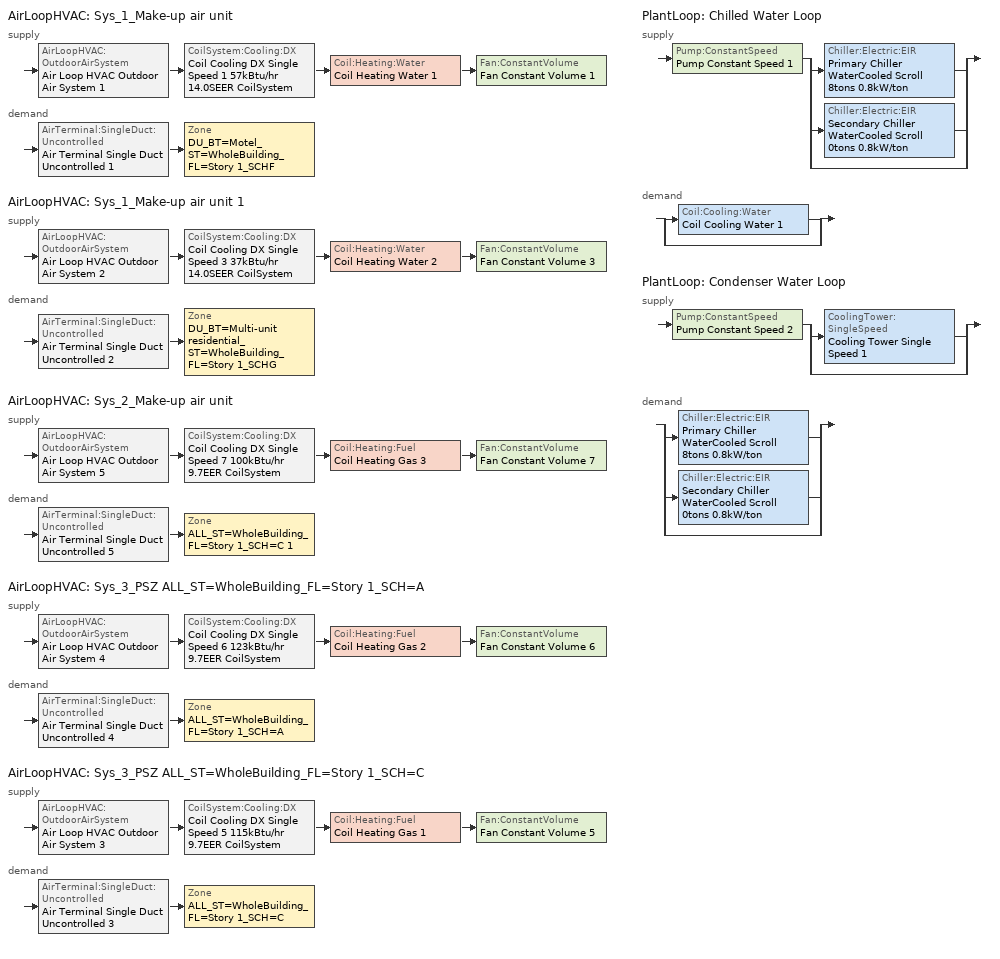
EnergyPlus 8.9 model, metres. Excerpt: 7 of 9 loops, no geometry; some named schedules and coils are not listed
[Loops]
AirLoopHVAC 'Sys_1_Make-up air unit'
 supply: AirLoopHVAC:OutdoorAirSystem 'Air Loop HVAC Outdoor Air System 1' > CoilSystem:Cooling:DX 'Coil Cooling DX Single Speed 1 57kBtu/hr 14.0SEER CoilSystem' > Coil:Heating:Water 'Coil Heating Water 1' > Fan:ConstantVolume 'Fan Constant Volume 1'
 demand: AirTerminal:SingleDuct:Uncontrolled 'Air Terminal Single Duct Uncontrolled 1' > Zone 'DU_BT=Motel_ST=WholeBuilding_FL=Story 1_SCHF'
AirLoopHVAC 'Sys_1_Make-up air unit 1'
 supply: AirLoopHVAC:OutdoorAirSystem 'Air Loop HVAC Outdoor Air System 2' > CoilSystem:Cooling:DX 'Coil Cooling DX Single Speed 3 37kBtu/hr 14.0SEER CoilSystem' > Coil:Heating:Water 'Coil Heating Water 2' > Fan:ConstantVolume 'Fan Constant Volume 3'
 demand: AirTerminal:SingleDuct:Uncontrolled 'Air Terminal Single Duct Uncontrolled 2' > Zone 'DU_BT=Multi-unit residential_ST=WholeBuilding_FL=Story 1_SCHG'
AirLoopHVAC 'Sys_2_Make-up air unit'
 supply: AirLoopHVAC:OutdoorAirSystem 'Air Loop HVAC Outdoor Air System 5' > CoilSystem:Cooling:DX 'Coil Cooling DX Single Speed 7 100kBtu/hr 9.7EER CoilSystem' > Coil:Heating:Fuel 'Coil Heating Gas 3' > Fan:ConstantVolume 'Fan Constant Volume 7'
 demand: AirTerminal:SingleDuct:Uncontrolled 'Air Terminal Single Duct Uncontrolled 5' > Zone 'ALL_ST=WholeBuilding_FL=Story 1_SCH=C 1'
AirLoopHVAC 'Sys_3_PSZ ALL_ST=WholeBuilding_FL=Story 1_SCH=A'
 supply: AirLoopHVAC:OutdoorAirSystem 'Air Loop HVAC Outdoor Air System 4' > CoilSystem:Cooling:DX 'Coil Cooling DX Single Speed 6 123kBtu/hr 9.7EER CoilSystem' > Coil:Heating:Fuel 'Coil Heating Gas 2' > Fan:ConstantVolume 'Fan Constant Volume 6'
 demand: AirTerminal:SingleDuct:Uncontrolled 'Air Terminal Single Duct Uncontrolled 4' > Zone 'ALL_ST=WholeBuilding_FL=Story 1_SCH=A'
AirLoopHVAC 'Sys_3_PSZ ALL_ST=WholeBuilding_FL=Story 1_SCH=C'
 supply: AirLoopHVAC:OutdoorAirSystem 'Air Loop HVAC Outdoor Air System 3' > CoilSystem:Cooling:DX 'Coil Cooling DX Single Speed 5 115kBtu/hr 9.7EER CoilSystem' > Coil:Heating:Fuel 'Coil Heating Gas 1' > Fan:ConstantVolume 'Fan Constant Volume 5'
 demand: AirTerminal:SingleDuct:Uncontrolled 'Air Terminal Single Duct Uncontrolled 3' > Zone 'ALL_ST=WholeBuilding_FL=Story 1_SCH=C'
PlantLoop 'Chilled Water Loop'
 supply: Pump:ConstantSpeed 'Pump Constant Speed 1' > split
  | Chiller:Electric:EIR 'Primary Chiller WaterCooled Scroll 8tons 0.8kW/ton'
  | Chiller:Electric:EIR 'Secondary Chiller WaterCooled Scroll 0tons 0.8kW/ton'
  | bypass
 demand: split
  | Coil:Cooling:Water 'Coil Cooling Water 1'
  | bypass
PlantLoop 'Condenser Water Loop'
 supply: Pump:ConstantSpeed 'Pump Constant Speed 2' > split
  | CoolingTower:SingleSpeed 'Cooling Tower Single Speed 1'
  | bypass
 demand: split
  | Chiller:Electric:EIR 'Primary Chiller WaterCooled Scroll 8tons 0.8kW/ton'
  | Chiller:Electric:EIR 'Secondary Chiller WaterCooled Scroll 0tons 0.8kW/ton'
  | bypass
[ZoneControl:Thermostat] Control Object Type 1=ThermostatSetpoint:DualSetpoint
Name | Zone or ZoneList | Control Type Schedule | Control Name 1
ALL_ST=WholeBuilding_FL=Story 1_SCH=A Thermostat | ALL_ST=WholeBuilding_FL=Story 1_SCH=A | ALL_ST=WholeBuilding_FL=Story 1_SCH=A Thermostat Schedule | Office WholeBuilding Thermostat 3
ALL_ST=WholeBuilding_FL=Story 1_SCH=C Thermostat | ALL_ST=WholeBuilding_FL=Story 1_SCH=C | ALL_ST=WholeBuilding_FL=Story 1_SCH=C Thermostat Schedule | Motion picture theatre WholeBuilding Thermostat 3
ALL_ST=WholeBuilding_FL=Story 1_SCH=C 1 Thermostat | ALL_ST=WholeBuilding_FL=Story 1_SCH=C 1 | ALL_ST=WholeBuilding_FL=Story 1_SCH=C 1 Thermostat Schedule | Museum WholeBuilding Thermostat 3
DU_BT=Motel_ST=WholeBuilding_FL=Story 1_SCHF Thermostat | DU_BT=Motel_ST=WholeBuilding_FL=Story 1_SCHF | DU_BT=Motel_ST=WholeBuilding_FL=Story 1_SCHF Thermostat Schedule | Motel WholeBuilding Thermostat 3
DU_BT=Multi-unit residential_ST=WholeBuilding_FL=Story 1_SCHG Thermostat | DU_BT=Multi-unit residential_ST=WholeBuilding_FL=Story 1_SCHG | DU_BT=Multi-unit residential_ST=WholeBuilding_FL=Story 1_SCHG Thermostat Schedule | Multi-unit residential WholeBuilding Thermostat 3
[ThermostatSetpoint:DualSetpoint]
Name | Heating Setpoint Temperature Schedule | Cooling Setpoint Temperature Schedule
Office WholeBuilding Thermostat 3 | NECB-A-Thermostat Setpoint-Heating | NECB-A-Thermostat Setpoint-Cooling
Motion picture theatre WholeBuilding Thermostat 3; Museum WholeBuilding Thermostat 3 | NECB-C-Thermostat Setpoint-Heating | NECB-C-Thermostat Setpoint-Cooling
Motel WholeBuilding Thermostat 3 | NECB-F-Thermostat Setpoint-Heating | NECB-F-Thermostat Setpoint-Cooling
Multi-unit residential WholeBuilding Thermostat 3 | NECB-G-Thermostat Setpoint-Heating | NECB-G-Thermostat Setpoint-Cooling
[AirTerminal:SingleDuct:Uncontrolled] Availability Schedule=Always On Discrete; Maximum Air Flow Rate {m3/s}=AutoSize
Air Terminal Single Duct Uncontrolled 4; Air Terminal Single Duct Uncontrolled 3; Air Terminal Single Duct Uncontrolled 5; Air Terminal Single Duct Uncontrolled 1; Air Terminal Single Duct Uncontrolled 2
[Zone equipment]
ALL_ST=WholeBuilding_FL=Story 1_SCH=A: Air Terminal Single Duct Uncontrolled 4, Zone HVAC Baseboard Convective Water 4
ALL_ST=WholeBuilding_FL=Story 1_SCH=C: Air Terminal Single Duct Uncontrolled 3, Zone HVAC Baseboard Convective Water 3
ALL_ST=WholeBuilding_FL=Story 1_SCH=C 1: Zone HVAC Four Pipe Fan Coil 1, Air Terminal Single Duct Uncontrolled 5
DU_BT=Motel_ST=WholeBuilding_FL=Story 1_SCHF: DU_BT=Motel_ST=WholeBuilding_FL=Story 1_SCHF PTAC, Zone HVAC Baseboard Convective Water 1, Air Terminal Single Duct Uncontrolled 1
DU_BT=Multi-unit residential_ST=WholeBuilding_FL=Story 1_SCHG: DU_BT=Multi-unit residential_ST=WholeBuilding_FL=Story 1_SCHG PTAC, Zone HVAC Baseboard Convective Water 2, Air Terminal Single Duct Uncontrolled 2
[Sizing:Zone] Zone Cooling Design Supply Air Temperature Input Method=SupplyAirTemperature; Zone Cooling Design Supply Air Temperature {C}=13; Zone Cooling Design Supply Air Temperature Difference {deltaC}=11.11; Zone Heating Design Supply Air Temperature Input Method=SupplyAirTemperature; Zone Heating Design Supply Air Temperature {C}=43; Zone Heating Design Supply Air Temperature Difference {deltaC}=11.11; Zone Cooling Design Supply Air Humidity Ratio {kgWater/kgDryAir}=0.0085; Zone Heating Design Supply Air Humidity Ratio {kgWater/kgDryAir}=0.008; Zone Heating Sizing Factor=1.3; Zone Cooling Sizing Factor=1.1; Cooling Design Air Flow Method=DesignDay; Cooling Design Air Flow Rate {m3/s}=0; Cooling Minimum Air Flow per Zone Floor Area {m3/s-m2}=0.000762; Cooling Minimum Air Flow {m3/s}=0; Cooling Minimum Air Flow Fraction=0; Heating Design Air Flow Method=DesignDay; Heating Design Air Flow Rate {m3/s}=0; Heating Maximum Air Flow per Zone Floor Area {m3/s-m2}=0.002032; Heating Maximum Air Flow {m3/s}=0.141576; Heating Maximum Air Flow Fraction=0.3; Account for Dedicated Outdoor Air System=No
Name | Design Specification Outdoor Air Object | Design Specification Zone Air Distribution Object
ALL_ST=WholeBuilding_FL=Story 1_SCH=A | Office WholeBuilding Ventilation | ALL_ST=WholeBuilding_FL=Story 1_SCH=A Design Spec Zone Air Dist
ALL_ST=WholeBuilding_FL=Story 1_SCH=C | Motion picture theatre WholeBuilding Ventilation | ALL_ST=WholeBuilding_FL=Story 1_SCH=C Design Spec Zone Air Dist
ALL_ST=WholeBuilding_FL=Story 1_SCH=C 1 | Museum WholeBuilding Ventilation | ALL_ST=WholeBuilding_FL=Story 1_SCH=C 1 Design Spec Zone Air Dist
DU_BT=Motel_ST=WholeBuilding_FL=Story 1_SCHF | Motel WholeBuilding Ventilation | DU_BT=Motel_ST=WholeBuilding_FL=Story 1_SCHF Design Spec Zone Air Dist
DU_BT=Multi-unit residential_ST=WholeBuilding_FL=Story 1_SCHG | Multi-unit residential WholeBuilding Ventilation | DU_BT=Multi-unit residential_ST=WholeBuilding_FL=Story 1_SCHG Design Spec Zone Air Dist
[DesignSpecification:ZoneAirDistribution] Zone Air Distribution Effectiveness in Cooling Mode=1; Zone Air Distribution Effectiveness in Heating Mode=1
ALL_ST=WholeBuilding_FL=Story 1_SCH=A Design Spec Zone Air Dist; ALL_ST=WholeBuilding_FL=Story 1_SCH=C Design Spec Zone Air Dist; ALL_ST=WholeBuilding_FL=Story 1_SCH=C 1 Design Spec Zone Air Dist; DU_BT=Motel_ST=WholeBuilding_FL=Story 1_SCHF Design Spec Zone Air Dist; DU_BT=Multi-unit residential_ST=WholeBuilding_FL=Story 1_SCHG Design Spec Zone Air Dist
[Controller:MechanicalVentilation] Demand Controlled Ventilation=No; System Outdoor Air Method=ZoneSum
Name | Availability Schedule | Zone Name 1 | Design Specification Outdoor Air Object Name 1 | Design Specification Zone Air Distribution Object Name 1
Controller Mechanical Ventilation 4 | Sys_3_PSZ ALL_ST=WholeBuilding_FL=Story 1_SCH=A Occ Sch | ALL_ST=WholeBuilding_FL=Story 1_SCH=A | Office WholeBuilding Ventilation | ALL_ST=WholeBuilding_FL=Story 1_SCH=A Design Spec Zone Air Dist
Controller Mechanical Ventilation 3 | Sys_3_PSZ ALL_ST=WholeBuilding_FL=Story 1_SCH=C Occ Sch | ALL_ST=WholeBuilding_FL=Story 1_SCH=C | Motion picture theatre WholeBuilding Ventilation | ALL_ST=WholeBuilding_FL=Story 1_SCH=C Design Spec Zone Air Dist
Controller Mechanical Ventilation 5 | Sys_2_Make-up air unit Occ Sch | ALL_ST=WholeBuilding_FL=Story 1_SCH=C 1 | Museum WholeBuilding Ventilation | ALL_ST=WholeBuilding_FL=Story 1_SCH=C 1 Design Spec Zone Air Dist
Controller Mechanical Ventilation 1 | Sys_1_Make-up air unit Occ Sch | DU_BT=Motel_ST=WholeBuilding_FL=Story 1_SCHF | Motel WholeBuilding Ventilation | DU_BT=Motel_ST=WholeBuilding_FL=Story 1_SCHF Design Spec Zone Air Dist
Controller Mechanical Ventilation 2 | Sys_1_Make-up air unit 1 Occ Sch | DU_BT=Multi-unit residential_ST=WholeBuilding_FL=Story 1_SCHG | Multi-unit residential WholeBuilding Ventilation | DU_BT=Multi-unit residential_ST=WholeBuilding_FL=Story 1_SCHG Design Spec Zone Air Dist
[DesignSpecification:OutdoorAir] Outdoor Air Method=Sum; Outdoor Air Flow per Person {m3/s-person}=0; Outdoor Air Flow per Zone {m3/s}=0; Outdoor Air Flow Air Changes per Hour {1/hr}=0
Name | Outdoor Air Flow per Zone Floor Area {m3/s-m2}
Office WholeBuilding Ventilation; Motel WholeBuilding Ventilation | 0.00040132
Motion picture theatre WholeBuilding Ventilation | 0.00059944
Museum WholeBuilding Ventilation | 0.0004826
Multi-unit residential WholeBuilding Ventilation | 0.00034544
[Fan:ConstantVolume] Fan Total Efficiency=0.39975; Pressure Rise {Pa}=640; Maximum Flow Rate {m3/s}=AutoSize; Motor Efficiency=0.615; Motor In Airstream Fraction=1
Name | Availability Schedule
Fan Constant Volume 8; Fan Constant Volume 2; Fan Constant Volume 4 | Always On Discrete
Fan Constant Volume 1 | Sys_1_Make-up air unit Occ Sch
Fan Constant Volume 3 | Sys_1_Make-up air unit 1 Occ Sch
Fan Constant Volume 7 | Sys_2_Make-up air unit Occ Sch
Fan Constant Volume 6 | Sys_3_PSZ ALL_ST=WholeBuilding_FL=Story 1_SCH=A Occ Sch
Fan Constant Volume 5 | Sys_3_PSZ ALL_ST=WholeBuilding_FL=Story 1_SCH=C Occ Sch
[Coil:Cooling:Water]
Coil Cooling Water 1: Availability Schedule=Always On Discrete; Design Water Flow Rate {m3/s}=Autosize; Design Air Flow Rate {m3/s}=Autosize; Design Inlet Water Temperature {C}=Autosize; Design Inlet Air Temperature {C}=Autosize; Design Outlet Air Temperature {C}=Autosize; Design Inlet Air Humidity Ratio {kgWater/kgDryAir}=Autosize; Design Outlet Air Humidity Ratio {kgWater/kgDryAir}=Autosize; Type of Analysis=SimpleAnalysis; Heat Exchanger Configuration=CrossFlow
[Coil:Heating:Water] Availability Schedule=Always On Discrete; U-Factor Times Area Value {W/K}=Autosize; Maximum Water Flow Rate {m3/s}=Autosize; Performance Input Method=UFactorTimesAreaAndDesignWaterFlowRate; Rated Capacity {W}=Autosize; Rated Inlet Water Temperature {C}=82.2; Rated Inlet Air Temperature {C}=16.6; Rated Outlet Water Temperature {C}=71.1; Rated Outlet Air Temperature {C}=32.2; Rated Ratio for Air and Water Convection=0.5
Coil Heating Water 1; Coil Heating Water 2
[ZoneHVAC:FourPipeFanCoil]
Zone HVAC Four Pipe Fan Coil 1: Availability Schedule=Always On Discrete; Capacity Control Method=ConstantFanVariableFlow; Maximum Supply Air Flow Rate {m3/s}=Autosize; Maximum Outdoor Air Flow Rate {m3/s}=Autosize; Supply Air Fan=Fan Constant Volume 8; Cooling Coil=Coil Cooling Water 1; Maximum Cold Water Flow Rate {m3/s}=Autosize; Heating Coil=Coil Heating Water 3; Maximum Hot Water Flow Rate {m3/s}=Autosize; Minimum Supply Air Temperature in Cooling Mode {C}=Autosize; Maximum Supply Air Temperature in Heating Mode {C}=Autosize
[ZoneHVAC:PackagedTerminalAirConditioner] Availability Schedule=Always On Discrete; Cooling Supply Air Flow Rate {m3/s}=Autosize; Heating Supply Air Flow Rate {m3/s}=Autosize; No Load Supply Air Flow Rate {m3/s}=Autosize; Cooling Outdoor Air Flow Rate {m3/s}=Autosize; Heating Outdoor Air Flow Rate {m3/s}=Autosize; No Load Outdoor Air Flow Rate {m3/s}=Autosize; Fan Placement=DrawThrough
Name | Supply Air Fan | Heating Coil | Cooling Coil
DU_BT=Motel_ST=WholeBuilding_FL=Story 1_SCHF PTAC | Fan Constant Volume 2 | Coil Heating Electric 1 | Coil Cooling DX Single Speed 2 106kBtu/hr 9.3EER
DU_BT=Multi-unit residential_ST=WholeBuilding_FL=Story 1_SCHG PTAC | Fan Constant Volume 4 | Coil Heating Electric 2 | Coil Cooling DX Single Speed 4 70kBtu/hr 9.3EER
[Coil:Heating:Electric] Availability Schedule=ON_OFF_ALWAYS_OFF; Efficiency=1; Nominal Capacity {W}=Autosize
Coil Heating Electric 1; Coil Heating Electric 2
[Coil:Cooling:DX:SingleSpeed] Gross Rated Total Cooling Capacity {W}=Autosize; Gross Rated Sensible Heat Ratio=Autosize; Rated Air Flow Rate {m3/s}=Autosize; Rated Evaporator Fan Power Per Volume Flow Rate {W/(m3/s)}=773.3; Total Cooling Capacity Function of Temperature Curve=DXCOOL-NECB2011-REF-CAPFT; Total Cooling Capacity Function of Flow Fraction Curve=DXCOOL-NECB2011-REF-CAPFFLOW; Energy Input Ratio Function of Temperature Curve=DXCOOL-NECB2011-REF-COOLEIRFT; Energy Input Ratio Function of Flow Fraction Curve=DXCOOL-NECB2011-REF-COOLEIRFFLOW; Part Load Fraction Correlation Curve=DXCOOL-NECB2011-REF-COOLPLFFPLR; Condenser Type=AirCooled; Evaporative Condenser Effectiveness=0; Evaporative Condenser Air Flow Rate {m3/s}=Autosize; Evaporative Condenser Pump Rated Power Consumption {W}=Autosize; Crankcase Heater Capacity {W}=0; Maximum Outdoor Dry-Bulb Temperature for Crankcase Heater Operation {C}=0; Basin Heater Capacity {W/K}=0; Basin Heater Setpoint Temperature {C}=10
Name | Availability Schedule | Gross Rated Cooling COP {W/W}
Coil Cooling DX Single Speed 2 106kBtu/hr 9.3EER | Always On Discrete | 3.22252
Coil Cooling DX Single Speed 4 70kBtu/hr 9.3EER | Always On Discrete | 3.19624
Coil Cooling DX Single Speed 1 57kBtu/hr 14.0SEER; Coil Cooling DX Single Speed 3 37kBtu/hr 14.0SEER | Always On Discrete | 3.8248
Coil Cooling DX Single Speed 7 100kBtu/hr 9.7EER | tpfc_clg_availability | 3.35489
Coil Cooling DX Single Speed 6 123kBtu/hr 9.7EER | Always On Discrete | 3.37245
Coil Cooling DX Single Speed 5 115kBtu/hr 9.7EER | Always On Discrete | 3.3662
[AirLoopHVAC] Design Supply Air Flow Rate {m3/s}=AutoSize
Sys_1_Make-up air unit; Sys_1_Make-up air unit 1; Sys_2_Make-up air unit; Sys_3_PSZ ALL_ST=WholeBuilding_FL=Story 1_SCH=A; Sys_3_PSZ ALL_ST=WholeBuilding_FL=Story 1_SCH=C
[Sizing:System] Design Outdoor Air Flow Rate {m3/s}=Autosize; Central Heating Maximum System Air Flow Ratio=1; Preheat Design Temperature {C}=7; Preheat Design Humidity Ratio {kgWater/kgDryAir}=0.008; Precool Design Temperature {C}=13; Precool Design Humidity Ratio {kgWater/kgDryAir}=0.008; Central Cooling Design Supply Air Temperature {C}=13; Type of Zone Sum to Use=NonCoincident; Central Cooling Design Supply Air Humidity Ratio {kgWater/kgDryAir}=0.0085; Central Heating Design Supply Air Humidity Ratio {kgWater/kgDryAir}=0.008; Cooling Supply Air Flow Rate Method=DesignDay; Cooling Supply Air Flow Rate {m3/s}=0; Cooling Supply Air Flow Rate Per Floor Area {m3/s-m2}=0.00996765; Cooling Fraction of Autosized Cooling Supply Air Flow Rate=1; Cooling Supply Air Flow Rate Per Unit Cooling Capacity {m3/s-W}=3.94755e-05; Heating Supply Air Flow Rate Method=DesignDay; Heating Supply Air Flow Rate {m3/s}=0; Heating Supply Air Flow Rate Per Floor Area {m3/s-m2}=0.00996765; Heating Fraction of Autosized Heating Supply Air Flow Rate=1; Heating Fraction of Autosized Cooling Supply Air Flow Rate=1; Heating Supply Air Flow Rate Per Unit Heating Capacity {m3/s-W}=3.15882e-05; System Outdoor Air Method=ZoneSum; Zone Maximum Outdoor Air Fraction=1; Cooling Design Capacity Method=CoolingDesignCapacity; Cooling Design Capacity {W}=Autosize; Cooling Design Capacity Per Floor Area {W/m2}=234.7; Fraction of Autosized Cooling Design Capacity=1; Heating Design Capacity Method=HeatingDesignCapacity; Heating Design Capacity {W}=Autosize; Heating Design Capacity Per Floor Area {W/m2}=157; Fraction of Autosized Heating Design Capacity=1; Central Cooling Capacity Control Method=OnOff
Name | Type of Load to Size On | Central Heating Design Supply Air Temperature {C} | 100% Outdoor Air in Cooling | 100% Outdoor Air in Heating
Sys_1_Make-up air unit; Sys_1_Make-up air unit 1 | VentilationRequirement | 43 | Yes | Yes
Sys_2_Make-up air unit | Sensible | 13.1 | No | No
Sys_3_PSZ ALL_ST=WholeBuilding_FL=Story 1_SCH=A; Sys_3_PSZ ALL_ST=WholeBuilding_FL=Story 1_SCH=C | Sensible | 43 | No | No
[Controller:WaterCoil] Control Variable=Temperature; Action=Normal; Actuator Variable=Flow; Controller Convergence Tolerance {deltaC}=0.0001; Maximum Actuated Flow {m3/s}=Autosize; Minimum Actuated Flow {m3/s}=0
Controller Water Coil 1; Controller Water Coil 2
[Controller:OutdoorAir] Minimum Outdoor Air Flow Rate {m3/s}=Autosize; Maximum Outdoor Air Flow Rate {m3/s}=Autosize; Economizer Control Action Type=ModulateFlow; Lockout Type=NoLockout; Minimum Limit Type=FixedMinimum; High Humidity Control=No; Control High Indoor Humidity Based on Outdoor Humidity Ratio=Yes; Heat Recovery Bypass Control Type=BypassWhenWithinEconomizerLimits
Name | Economizer Control Type | Economizer Maximum Limit Dry-Bulb Temperature {C} | Economizer Maximum Limit Enthalpy {J/kg} | Economizer Minimum Limit Dry-Bulb Temperature {C} | Minimum Outdoor Air Schedule | Mechanical Ventilation Controller
Controller Outdoor Air 1 | NoEconomizer | 28 | 64000 | -100 | Sys_1_Make-up air unit Occ Sch | Controller Mechanical Ventilation 1
Controller Outdoor Air 2 | NoEconomizer | 28 | 64000 | -100 | Sys_1_Make-up air unit 1 Occ Sch | Controller Mechanical Ventilation 2
Controller Outdoor Air 5 | DifferentialEnthalpy |  |  |  | Sys_2_Make-up air unit Occ Sch | Controller Mechanical Ventilation 5
Controller Outdoor Air 4 | DifferentialEnthalpy |  |  |  | Sys_3_PSZ ALL_ST=WholeBuilding_FL=Story 1_SCH=A Occ Sch | Controller Mechanical Ventilation 4
Controller Outdoor Air 3 | DifferentialEnthalpy |  |  |  | Sys_3_PSZ ALL_ST=WholeBuilding_FL=Story 1_SCH=C Occ Sch | Controller Mechanical Ventilation 3
[SetpointManager:MixedAir] Control Variable=Temperature
Node 29 OS Default SPM; Node 28 OS Default SPM; Node 27 OS Default SPM; Node 46 OS Default SPM; Node 45 OS Default SPM; Node 44 OS Default SPM; Node 114 OS Default SPM; Node 113 OS Default SPM; Node 112 OS Default SPM; Node 74 OS Default SPM; Node 73 OS Default SPM; Node 72 OS Default SPM; Node 61 OS Default SPM; Node 60 OS Default SPM; Node 59 OS Default SPM
[CoilSystem:Cooling:DX]
Name | Availability Schedule | Cooling Coil
Coil Cooling DX Single Speed 1 57kBtu/hr 14.0SEER CoilSystem | Always On Discrete | Coil Cooling DX Single Speed 1 57kBtu/hr 14.0SEER
Coil Cooling DX Single Speed 3 37kBtu/hr 14.0SEER CoilSystem | Always On Discrete | Coil Cooling DX Single Speed 3 37kBtu/hr 14.0SEER
Coil Cooling DX Single Speed 7 100kBtu/hr 9.7EER CoilSystem | tpfc_clg_availability | Coil Cooling DX Single Speed 7 100kBtu/hr 9.7EER
Coil Cooling DX Single Speed 6 123kBtu/hr 9.7EER CoilSystem | Always On Discrete | Coil Cooling DX Single Speed 6 123kBtu/hr 9.7EER
Coil Cooling DX Single Speed 5 115kBtu/hr 9.7EER CoilSystem | Always On Discrete | Coil Cooling DX Single Speed 5 115kBtu/hr 9.7EER
[SetpointManager:Scheduled] Control Variable=Temperature
Name | Schedule
Setpoint Manager Scheduled 1 | Makeup-Air Unit Supply Air Temp
Setpoint Manager Scheduled 2 | Makeup-Air Unit Supply Air Temp 1
Setpoint Manager Scheduled 3 | CHW Temp
Setpoint Manager Scheduled 4 | CW Temp
[Coil:Heating:Fuel] Availability Schedule=Always On Discrete; Fuel Type=NaturalGas; Nominal Capacity {W}=AutoSize; Parasitic Electric Load {W}=0; Part Load Fraction Correlation Curve=FURNACE-EFFPLR-NECB2011; Parasitic Fuel Load {W}=0
Name | Burner Efficiency
Coil Heating Gas 3; Coil Heating Gas 2 | 0.924
Coil Heating Gas 1 | 0.81
[SetpointManager:SingleZone:Reheat] Control Variable=Temperature
Name | Minimum Supply Air Temperature {C} | Maximum Supply Air Temperature {C} | Control Zone
Setpoint Manager Single Zone Reheat 3 | 13.1 | 13 | ALL_ST=WholeBuilding_FL=Story 1_SCH=C 1
Setpoint Manager Single Zone Reheat 2 | 13 | 43 | ALL_ST=WholeBuilding_FL=Story 1_SCH=A
Setpoint Manager Single Zone Reheat 1 | 13 | 43 | ALL_ST=WholeBuilding_FL=Story 1_SCH=C
[PlantLoop] Fluid Type=Water; Maximum Loop Temperature {C}=100; Minimum Loop Temperature {C}=0; Maximum Loop Flow Rate {m3/s}=Autosize; Minimum Loop Flow Rate {m3/s}=0; Plant Loop Volume {m3}=Autocalculate; Load Distribution Scheme=Optimal; Plant Loop Demand Calculation Scheme=SingleSetpoint
Name | Plant Equipment Operation Scheme
Chilled Water Loop | Chilled Water Loop Operation Schemes
Condenser Water Loop | Condenser Water Loop Operation Schemes
[Sizing:Plant] Loop Design Temperature Difference {deltaC}=6; Sizing Option=NonCoincident; Zone Timesteps in Averaging Window=1; Coincident Sizing Factor Mode=None
Name | Loop Type | Design Loop Exit Temperature {C}
Chilled Water Loop | Cooling | 7
Condenser Water Loop | Condenser | 29
[Pump:ConstantSpeed] Design Flow Rate {m3/s}=Autosize; Design Pump Head {Pa}=179352; Design Power Consumption {W}=Autosize; Motor Efficiency=0.855; Fraction of Motor Inefficiencies to Fluid Stream=0; Pump Control Type=Intermittent; Design Power Sizing Method=PowerPerFlowPerPressure; Design Electric Power per Unit Flow Rate {W/(m3/s)}=348701.1; Design Shaft Power per Unit Flow Rate per Unit Head=1.28205
Pump Constant Speed 1; Pump Constant Speed 2
[Chiller:Electric:EIR] Reference COP {W/W}=4.5032; Reference Leaving Chilled Water Temperature {C}=6.67; Reference Entering Condenser Fluid Temperature {C}=29.4; Reference Chilled Water Flow Rate {m3/s}=Autosize; Reference Condenser Fluid Flow Rate {m3/s}=Autosize; Cooling Capacity Function of Temperature Curve=WaterCooled_Scroll_CAPFT_NECB2011; Electric Input to Cooling Output Ratio Function of Temperature Curve=WaterCooled_Scroll_EIRFT_NECB2011; Electric Input to Cooling Output Ratio Function of Part Load Ratio Curve=WaterCooled_Scroll_EIRFPLR_NECB2011; Minimum Part Load Ratio=0.25; Maximum Part Load Ratio=1; Optimum Part Load Ratio=1; Minimum Unloading Ratio=0.25; Condenser Type=WaterCooled; Condenser Fan Power Ratio {W/W}=0; Fraction of Compressor Electric Consumption Rejected by Condenser=1; Leaving Chilled Water Lower Temperature Limit {C}=2; Chiller Flow Mode=LeavingSetpointModulated; Sizing Factor=1
Name | Reference Capacity {W}
Primary Chiller WaterCooled Scroll 8tons 0.8kW/ton | 29095.5
Secondary Chiller WaterCooled Scroll 0tons 0.8kW/ton | 0.001
[PlantEquipmentOperationSchemes] Control Scheme Object Type 1=PlantEquipmentOperation:CoolingLoad; Control Scheme Schedule Name 1=Always On Discrete
Name | Control Scheme Name 1
Chilled Water Loop Operation Schemes | Chilled Water Loop Cooling Operation Scheme
Condenser Water Loop Operation Schemes | Condenser Water Loop Cooling Operation Scheme
[PlantEquipmentOperation:CoolingLoad] Load Range Lower Limit 1 {W}=0; Load Range Upper Limit 1 {W}=1000000000
Name | Range Equipment List Name 1
Chilled Water Loop Cooling Operation Scheme | Chilled Water Loop Cooling Equipment List
Condenser Water Loop Cooling Operation Scheme | Condenser Water Loop Cooling Equipment List
[PlantEquipmentList]
Chilled Water Loop Cooling Equipment List: Chiller:Electric:EIR, Primary Chiller WaterCooled Scroll 8tons 0.8kW/ton, Chiller:Electric:EIR, Secondary Chiller WaterCooled Scroll 0tons 0.8kW/ton
Condenser Water Loop Cooling Equipment List: CoolingTower:SingleSpeed, Cooling Tower Single Speed 1
[CoolingTower:SingleSpeed]
Cooling Tower Single Speed 1: Design Water Flow Rate {m3/s}=Autosize; Design Air Flow Rate {m3/s}=Autosize; Design Fan Power {W}=533.349; Design U-Factor Times Area Value {W/K}=Autosize; Free Convection Air Flow Rate {m3/s}=Autosize; Free Convection Air Flow Rate Sizing Factor=0.1; Free Convection U-Factor Times Area Value {W/K}=Autosize; Free Convection U-Factor Times Area Value Sizing Factor=0.1; Performance Input Method=UFactorTimesAreaAndDesignWaterFlowRate; Heat Rejection Capacity and Nominal Capacity Sizing Ratio=1.25; Free Convection Capacity {W}=0; Free Convection Nominal Capacity Sizing Factor=0.1; Design Inlet Air Dry-Bulb Temperature {C}=24; Design Inlet Air Wet-Bulb Temperature {C}=24; Design Approach Temperature {deltaC}=5; Design Range Temperature {deltaC}=5; Basin Heater Capacity {W/K}=0; Basin Heater Setpoint Temperature {C}=2; Evaporation Loss Mode=LossFactor; Evaporation Loss Factor {percent/K}=0.2; Drift Loss Percent {percent}=0.008; Blowdown Calculation Mode=ConcentrationRatio; Blowdown Concentration Ratio=3; Capacity Control=FanCycling; Number of Cells=1; Cell Control=MinimalCell; Cell Minimum  Water Flow Rate Fraction=0.33; Cell Maximum Water Flow Rate Fraction=2.5; Sizing Factor=1
[Schedule:Compact]
ALL_ST=WholeBuilding_FL=Story 1_SCH=A Thermostat Schedule; ALL_ST=WholeBuilding_FL=Story 1_SCH=C Thermostat Schedule; ALL_ST=WholeBuilding_FL=Story 1_SCH=C 1 Thermostat Schedule; DU_BT=Motel_ST=WholeBuilding_FL=Story 1_SCHF Thermostat Schedule; DU_BT=Multi-unit residential_ST=WholeBuilding_FL=Story 1_SCHG Thermostat Schedule: Through: 12/31, For: AllDays, Until: 24:00, 4
[Schedule:Day:Interval]
NECB-A-Thermostat Setpoint-Heating Sun|Hol Day; NECB-A-Thermostat Setpoint-Heating Sat Day: No, 24:00, 18
NECB-A-Thermostat Setpoint-Heating Default|Wkdy Day; NECB-A-Thermostat Setpoint-Heating Default: No, 06:00, 18, 07:00, 20, 21:00, 22, 24:00, 18
NECB-A-Thermostat Setpoint-Cooling Sun|Hol Day; NECB-A-Thermostat Setpoint-Cooling Sat Day: No, 24:00, 35
NECB-A-Thermostat Setpoint-Cooling Default|Wkdy Day; NECB-A-Thermostat Setpoint-Cooling Default: No, 06:00, 35, 21:00, 24, 24:00, 35
Sys_3_PSZ ALL_ST=WholeBuilding_FL=Story 1_SCH=A Occ Sch Sunday; Sys_3_PSZ ALL_ST=WholeBuilding_FL=Story 1_SCH=A Occ Sch Saturday; Schedule Day 5; tpfc_clg_availability_sch_rule_day; tpfc_clg_availability_sch_rule_day 2: No, 24:00, 0
Sys_3_PSZ ALL_ST=WholeBuilding_FL=Story 1_SCH=A Occ Sch Monday; Sys_3_PSZ ALL_ST=WholeBuilding_FL=Story 1_SCH=A Occ Sch Tuesday; Sys_3_PSZ ALL_ST=WholeBuilding_FL=Story 1_SCH=A Occ Sch Wednesday; Sys_3_PSZ ALL_ST=WholeBuilding_FL=Story 1_SCH=A Occ Sch Thursday; Sys_3_PSZ ALL_ST=WholeBuilding_FL=Story 1_SCH=A Occ Sch Friday: No, 08:00, 0, 19:00, 1, 24:00, 0
Sys_3_PSZ ALL_ST=WholeBuilding_FL=Story 1_SCH=A Occ Sch Default; Sys_3_PSZ ALL_ST=WholeBuilding_FL=Story 1_SCH=A Occ Sch Summer Design Day; Sys_3_PSZ ALL_ST=WholeBuilding_FL=Story 1_SCH=A Occ Sch Winter Design Day; Sys_3_PSZ ALL_ST=WholeBuilding_FL=Story 1_SCH=C Occ Sch Default; Sys_3_PSZ ALL_ST=WholeBuilding_FL=Story 1_SCH=C Occ Sch Summer Design Day; Sys_3_PSZ ALL_ST=WholeBuilding_FL=Story 1_SCH=C Occ Sch Winter Design Day; Sys_2_Make-up air unit Occ Sch Default; Sys_2_Make-up air unit Occ Sch Summer Design Day; Sys_2_Make-up air unit Occ Sch Winter Design Day; Sys_1_Make-up air unit Occ Sch Sunday; Sys_1_Make-up air unit Occ Sch Monday; Sys_1_Make-up air unit Occ Sch Tuesday; Sys_1_Make-up air unit Occ Sch Wednesday; Sys_1_Make-up air unit Occ Sch Thursday; Sys_1_Make-up air unit Occ Sch Friday; Sys_1_Make-up air unit Occ Sch Saturday; Sys_1_Make-up air unit Occ Sch Default; Sys_1_Make-up air unit Occ Sch Summer Design Day; Sys_1_Make-up air unit Occ Sch Winter Design Day; Sys_1_Make-up air unit 1 Occ Sch Sunday; Sys_1_Make-up air unit 1 Occ Sch Monday; Sys_1_Make-up air unit 1 Occ Sch Tuesday; Sys_1_Make-up air unit 1 Occ Sch Wednesday; Sys_1_Make-up air unit 1 Occ Sch Thursday; Sys_1_Make-up air unit 1 Occ Sch Friday; Sys_1_Make-up air unit 1 Occ Sch Saturday; Sys_1_Make-up air unit 1 Occ Sch Default; Sys_1_Make-up air unit 1 Occ Sch Summer Design Day; Sys_1_Make-up air unit 1 Occ Sch Winter Design Day; tpfc_clg_availability_sch_rule_day 1: No, 24:00, 1
NECB-C-Thermostat Setpoint-Heating Sun|Hol Day: No, 09:00, 18, 10:00, 20, 19:00, 22, 24:00, 18
NECB-C-Thermostat Setpoint-Heating Default|Wkdy Day; NECB-C-Thermostat Setpoint-Heating Sat Day; NECB-C-Thermostat Setpoint-Heating Default: No, 07:00, 18, 08:00, 20, 21:00, 22, 24:00, 18
NECB-C-Thermostat Setpoint-Cooling Sun|Hol Day: No, 09:00, 35, 19:00, 24, 24:00, 35
NECB-C-Thermostat Setpoint-Cooling Default|Wkdy Day; NECB-C-Thermostat Setpoint-Cooling Sat Day; NECB-C-Thermostat Setpoint-Cooling Default: No, 07:00, 35, 21:00, 24, 24:00, 35
Sys_3_PSZ ALL_ST=WholeBuilding_FL=Story 1_SCH=C Occ Sch Sunday; Sys_2_Make-up air unit Occ Sch Sunday: No, 11:00, 0, 19:00, 1, 24:00, 0
Sys_3_PSZ ALL_ST=WholeBuilding_FL=Story 1_SCH=C Occ Sch Monday; Sys_3_PSZ ALL_ST=WholeBuilding_FL=Story 1_SCH=C Occ Sch Tuesday; Sys_3_PSZ ALL_ST=WholeBuilding_FL=Story 1_SCH=C Occ Sch Wednesday; Sys_3_PSZ ALL_ST=WholeBuilding_FL=Story 1_SCH=C Occ Sch Thursday; Sys_3_PSZ ALL_ST=WholeBuilding_FL=Story 1_SCH=C Occ Sch Friday; Sys_3_PSZ ALL_ST=WholeBuilding_FL=Story 1_SCH=C Occ Sch Saturday; Sys_2_Make-up air unit Occ Sch Monday; Sys_2_Make-up air unit Occ Sch Tuesday; Sys_2_Make-up air unit Occ Sch Wednesday; Sys_2_Make-up air unit Occ Sch Thursday; Sys_2_Make-up air unit Occ Sch Friday; Sys_2_Make-up air unit Occ Sch Saturday: No, 09:00, 0, 21:00, 1, 24:00, 0
NECB-F-Thermostat Setpoint-Heating Sun|Hol Day; NECB-F-Thermostat Setpoint-Heating Default|Wkdy Day; NECB-F-Thermostat Setpoint-Heating Sat Day; NECB-F-Thermostat Setpoint-Heating Default; NECB-G-Thermostat Setpoint-Heating Sun|Hol Day; NECB-G-Thermostat Setpoint-Heating Default|Wkdy Day; NECB-G-Thermostat Setpoint-Heating Sat Day; NECB-G-Thermostat Setpoint-Heating Default: No, 01:00, 22, 07:00, 18, 08:00, 20, 24:00, 22
NECB-F-Thermostat Setpoint-Cooling Sun|Hol Day; NECB-F-Thermostat Setpoint-Cooling Default|Wkdy Day; NECB-F-Thermostat Setpoint-Cooling Sat Day; NECB-F-Thermostat Setpoint-Cooling Default; NECB-G-Thermostat Setpoint-Cooling Sun|Hol Day; NECB-G-Thermostat Setpoint-Cooling Default|Wkdy Day; NECB-G-Thermostat Setpoint-Cooling Sat Day; NECB-G-Thermostat Setpoint-Cooling Default: No, 24:00, 24
sunON_OFF_ALWAYS_OFF 1; wkdON_OFF_ALWAYS_OFF 1; satON_OFF_ALWAYS_OFF 1; Schedule Day 3: No, 01:00, 0, 02:00, 0, 03:00, 0, 04:00, 0, 05:00, 0, 06:00, 0, 07:00, 0, 08:00, 0, 09:00, 0, 10:00, 0, 11:00, 0, 12:00, 0, 13:00, 0, 14:00, 0, 15:00, 0, 16:00, 0, 17:00, 0, 18:00, 0, 19:00, 0, 20:00, 0, 21:00, 0, 22:00, 0, 23:00, 0, 24:00, 0
Makeup Air Unit Supply Air Temp Default; Makeup Air Unit Supply Air Temp Default 1: No, 24:00, 20
satCHW Temp 1; Schedule Day 6; sunCHW Temp 1; wkdCHW Temp 1: No, 01:00, 7, 02:00, 7, 03:00, 7, 04:00, 7, 05:00, 7, 06:00, 7, 07:00, 7, 08:00, 7, 09:00, 7, 10:00, 7, 11:00, 7, 12:00, 7, 13:00, 7, 14:00, 7, 15:00, 7, 16:00, 7, 17:00, 7, 18:00, 7, 19:00, 7, 20:00, 7, 21:00, 7, 22:00, 7, 23:00, 7, 24:00, 7
satCW Temp 1; Schedule Day 7; sunCW Temp 1; wkdCW Temp 1: No, 01:00, 29, 02:00, 29, 03:00, 29, 04:00, 29, 05:00, 29, 06:00, 29, 07:00, 29, 08:00, 29, 09:00, 29, 10:00, 29, 11:00, 29, 12:00, 29, 13:00, 29, 14:00, 29, 15:00, 29, 16:00, 29, 17:00, 29, 18:00, 29, 19:00, 29, 20:00, 29, 21:00, 29, 22:00, 29, 23:00, 29, 24:00, 29
[Schedule:Week:Daily]
NECB-A-Thermostat Setpoint-Heating Week Rule - Jan1-Dec31: NECB-A-Thermostat Setpoint-Heating Sun|Hol Day, NECB-A-Thermostat Setpoint-Heating Default|Wkdy Day, NECB-A-Thermostat Setpoint-Heating Default|Wkdy Day, NECB-A-Thermostat Setpoint-Heating Default|Wkdy Day, NECB-A-Thermostat Setpoint-Heating Default|Wkdy Day, NECB-A-Thermostat Setpoint-Heating Default|Wkdy Day, NECB-A-Thermostat Setpoint-Heating Sat Day, NECB-A-Thermostat Setpoint-Heating Default, NECB-A-Thermostat Setpoint-Heating Default, NECB-A-Thermostat Setpoint-Heating Default, NECB-A-Thermostat Setpoint-Heating Default, NECB-A-Thermostat Setpoint-Heating Default
NECB-A-Thermostat Setpoint-Cooling Week Rule - Jan1-Dec31: NECB-A-Thermostat Setpoint-Cooling Sun|Hol Day, NECB-A-Thermostat Setpoint-Cooling Default|Wkdy Day, NECB-A-Thermostat Setpoint-Cooling Default|Wkdy Day, NECB-A-Thermostat Setpoint-Cooling Default|Wkdy Day, NECB-A-Thermostat Setpoint-Cooling Default|Wkdy Day, NECB-A-Thermostat Setpoint-Cooling Default|Wkdy Day, NECB-A-Thermostat Setpoint-Cooling Sat Day, NECB-A-Thermostat Setpoint-Cooling Default, NECB-A-Thermostat Setpoint-Cooling Default, NECB-A-Thermostat Setpoint-Cooling Default, NECB-A-Thermostat Setpoint-Cooling Default, NECB-A-Thermostat Setpoint-Cooling Default
Sys_3_PSZ ALL_ST=WholeBuilding_FL=Story 1_SCH=A Occ Sch Week Rule - Jan1-Dec31: Sys_3_PSZ ALL_ST=WholeBuilding_FL=Story 1_SCH=A Occ Sch Sunday, Sys_3_PSZ ALL_ST=WholeBuilding_FL=Story 1_SCH=A Occ Sch Monday, Sys_3_PSZ ALL_ST=WholeBuilding_FL=Story 1_SCH=A Occ Sch Tuesday, Sys_3_PSZ ALL_ST=WholeBuilding_FL=Story 1_SCH=A Occ Sch Wednesday, Sys_3_PSZ ALL_ST=WholeBuilding_FL=Story 1_SCH=A Occ Sch Thursday, Sys_3_PSZ ALL_ST=WholeBuilding_FL=Story 1_SCH=A Occ Sch Friday, Sys_3_PSZ ALL_ST=WholeBuilding_FL=Story 1_SCH=A Occ Sch Saturday, Sys_3_PSZ ALL_ST=WholeBuilding_FL=Story 1_SCH=A Occ Sch Default, Sys_3_PSZ ALL_ST=WholeBuilding_FL=Story 1_SCH=A Occ Sch Summer Design Day, Sys_3_PSZ ALL_ST=WholeBuilding_FL=Story 1_SCH=A Occ Sch Winter Design Day, Sys_3_PSZ ALL_ST=WholeBuilding_FL=Story 1_SCH=A Occ Sch Default, Sys_3_PSZ ALL_ST=WholeBuilding_FL=Story 1_SCH=A Occ Sch Default
NECB-C-Thermostat Setpoint-Heating Week Rule - Jan1-Dec31: NECB-C-Thermostat Setpoint-Heating Sun|Hol Day, NECB-C-Thermostat Setpoint-Heating Default|Wkdy Day, NECB-C-Thermostat Setpoint-Heating Default|Wkdy Day, NECB-C-Thermostat Setpoint-Heating Default|Wkdy Day, NECB-C-Thermostat Setpoint-Heating Default|Wkdy Day, NECB-C-Thermostat Setpoint-Heating Default|Wkdy Day, NECB-C-Thermostat Setpoint-Heating Sat Day, NECB-C-Thermostat Setpoint-Heating Default, NECB-C-Thermostat Setpoint-Heating Default, NECB-C-Thermostat Setpoint-Heating Default, NECB-C-Thermostat Setpoint-Heating Default, NECB-C-Thermostat Setpoint-Heating Default
NECB-C-Thermostat Setpoint-Cooling Week Rule - Jan1-Dec31: NECB-C-Thermostat Setpoint-Cooling Sun|Hol Day, NECB-C-Thermostat Setpoint-Cooling Default|Wkdy Day, NECB-C-Thermostat Setpoint-Cooling Default|Wkdy Day, NECB-C-Thermostat Setpoint-Cooling Default|Wkdy Day, NECB-C-Thermostat Setpoint-Cooling Default|Wkdy Day, NECB-C-Thermostat Setpoint-Cooling Default|Wkdy Day, NECB-C-Thermostat Setpoint-Cooling Sat Day, NECB-C-Thermostat Setpoint-Cooling Default, NECB-C-Thermostat Setpoint-Cooling Default, NECB-C-Thermostat Setpoint-Cooling Default, NECB-C-Thermostat Setpoint-Cooling Default, NECB-C-Thermostat Setpoint-Cooling Default
Sys_3_PSZ ALL_ST=WholeBuilding_FL=Story 1_SCH=C Occ Sch Week Rule - Jan1-Dec31: Sys_3_PSZ ALL_ST=WholeBuilding_FL=Story 1_SCH=C Occ Sch Sunday, Sys_3_PSZ ALL_ST=WholeBuilding_FL=Story 1_SCH=C Occ Sch Monday, Sys_3_PSZ ALL_ST=WholeBuilding_FL=Story 1_SCH=C Occ Sch Tuesday, Sys_3_PSZ ALL_ST=WholeBuilding_FL=Story 1_SCH=C Occ Sch Wednesday, Sys_3_PSZ ALL_ST=WholeBuilding_FL=Story 1_SCH=C Occ Sch Thursday, Sys_3_PSZ ALL_ST=WholeBuilding_FL=Story 1_SCH=C Occ Sch Friday, Sys_3_PSZ ALL_ST=WholeBuilding_FL=Story 1_SCH=C Occ Sch Saturday, Sys_3_PSZ ALL_ST=WholeBuilding_FL=Story 1_SCH=C Occ Sch Default, Sys_3_PSZ ALL_ST=WholeBuilding_FL=Story 1_SCH=C Occ Sch Summer Design Day, Sys_3_PSZ ALL_ST=WholeBuilding_FL=Story 1_SCH=C Occ Sch Winter Design Day, Sys_3_PSZ ALL_ST=WholeBuilding_FL=Story 1_SCH=C Occ Sch Default, Sys_3_PSZ ALL_ST=WholeBuilding_FL=Story 1_SCH=C Occ Sch Default
Sys_2_Make-up air unit Occ Sch Week Rule - Jan1-Dec31: Sys_2_Make-up air unit Occ Sch Sunday, Sys_2_Make-up air unit Occ Sch Monday, Sys_2_Make-up air unit Occ Sch Tuesday, Sys_2_Make-up air unit Occ Sch Wednesday, Sys_2_Make-up air unit Occ Sch Thursday, Sys_2_Make-up air unit Occ Sch Friday, Sys_2_Make-up air unit Occ Sch Saturday, Sys_2_Make-up air unit Occ Sch Default, Sys_2_Make-up air unit Occ Sch Summer Design Day, Sys_2_Make-up air unit Occ Sch Winter Design Day, Sys_2_Make-up air unit Occ Sch Default, Sys_2_Make-up air unit Occ Sch Default
NECB-F-Thermostat Setpoint-Heating Week Rule - Jan1-Dec31: NECB-F-Thermostat Setpoint-Heating Sun|Hol Day, NECB-F-Thermostat Setpoint-Heating Default|Wkdy Day, NECB-F-Thermostat Setpoint-Heating Default|Wkdy Day, NECB-F-Thermostat Setpoint-Heating Default|Wkdy Day, NECB-F-Thermostat Setpoint-Heating Default|Wkdy Day, NECB-F-Thermostat Setpoint-Heating Default|Wkdy Day, NECB-F-Thermostat Setpoint-Heating Sat Day, NECB-F-Thermostat Setpoint-Heating Default, NECB-F-Thermostat Setpoint-Heating Default, NECB-F-Thermostat Setpoint-Heating Default, NECB-F-Thermostat Setpoint-Heating Default, NECB-F-Thermostat Setpoint-Heating Default
NECB-F-Thermostat Setpoint-Cooling Week Rule - Jan1-Dec31: NECB-F-Thermostat Setpoint-Cooling Sun|Hol Day, NECB-F-Thermostat Setpoint-Cooling Default|Wkdy Day, NECB-F-Thermostat Setpoint-Cooling Default|Wkdy Day, NECB-F-Thermostat Setpoint-Cooling Default|Wkdy Day, NECB-F-Thermostat Setpoint-Cooling Default|Wkdy Day, NECB-F-Thermostat Setpoint-Cooling Default|Wkdy Day, NECB-F-Thermostat Setpoint-Cooling Sat Day, NECB-F-Thermostat Setpoint-Cooling Default, NECB-F-Thermostat Setpoint-Cooling Default, NECB-F-Thermostat Setpoint-Cooling Default, NECB-F-Thermostat Setpoint-Cooling Default, NECB-F-Thermostat Setpoint-Cooling Default
ON_OFF_ALWAYS_OFF Week Rule - Jan1-Dec31: sunON_OFF_ALWAYS_OFF 1, wkdON_OFF_ALWAYS_OFF 1, wkdON_OFF_ALWAYS_OFF 1, wkdON_OFF_ALWAYS_OFF 1, wkdON_OFF_ALWAYS_OFF 1, wkdON_OFF_ALWAYS_OFF 1, satON_OFF_ALWAYS_OFF 1, Schedule Day 3, Schedule Day 3, Schedule Day 3, Schedule Day 3, Schedule Day 3
Sys_1_Make-up air unit Occ Sch Week Rule - Jan1-Dec31: Sys_1_Make-up air unit Occ Sch Sunday, Sys_1_Make-up air unit Occ Sch Monday, Sys_1_Make-up air unit Occ Sch Tuesday, Sys_1_Make-up air unit Occ Sch Wednesday, Sys_1_Make-up air unit Occ Sch Thursday, Sys_1_Make-up air unit Occ Sch Friday, Sys_1_Make-up air unit Occ Sch Saturday, Sys_1_Make-up air unit Occ Sch Default, Sys_1_Make-up air unit Occ Sch Summer Design Day, Sys_1_Make-up air unit Occ Sch Winter Design Day, Sys_1_Make-up air unit Occ Sch Default, Sys_1_Make-up air unit Occ Sch Default
NECB-G-Thermostat Setpoint-Heating Week Rule - Jan1-Dec31: NECB-G-Thermostat Setpoint-Heating Sun|Hol Day, NECB-G-Thermostat Setpoint-Heating Default|Wkdy Day, NECB-G-Thermostat Setpoint-Heating Default|Wkdy Day, NECB-G-Thermostat Setpoint-Heating Default|Wkdy Day, NECB-G-Thermostat Setpoint-Heating Default|Wkdy Day, NECB-G-Thermostat Setpoint-Heating Default|Wkdy Day, NECB-G-Thermostat Setpoint-Heating Sat Day, NECB-G-Thermostat Setpoint-Heating Default, NECB-G-Thermostat Setpoint-Heating Default, NECB-G-Thermostat Setpoint-Heating Default, NECB-G-Thermostat Setpoint-Heating Default, NECB-G-Thermostat Setpoint-Heating Default
NECB-G-Thermostat Setpoint-Cooling Week Rule - Jan1-Dec31: NECB-G-Thermostat Setpoint-Cooling Sun|Hol Day, NECB-G-Thermostat Setpoint-Cooling Default|Wkdy Day, NECB-G-Thermostat Setpoint-Cooling Default|Wkdy Day, NECB-G-Thermostat Setpoint-Cooling Default|Wkdy Day, NECB-G-Thermostat Setpoint-Cooling Default|Wkdy Day, NECB-G-Thermostat Setpoint-Cooling Default|Wkdy Day, NECB-G-Thermostat Setpoint-Cooling Sat Day, NECB-G-Thermostat Setpoint-Cooling Default, NECB-G-Thermostat Setpoint-Cooling Default, NECB-G-Thermostat Setpoint-Cooling Default, NECB-G-Thermostat Setpoint-Cooling Default, NECB-G-Thermostat Setpoint-Cooling Default
Sys_1_Make-up air unit 1 Occ Sch Week Rule - Jan1-Dec31: Sys_1_Make-up air unit 1 Occ Sch Sunday, Sys_1_Make-up air unit 1 Occ Sch Monday, Sys_1_Make-up air unit 1 Occ Sch Tuesday, Sys_1_Make-up air unit 1 Occ Sch Wednesday, Sys_1_Make-up air unit 1 Occ Sch Thursday, Sys_1_Make-up air unit 1 Occ Sch Friday, Sys_1_Make-up air unit 1 Occ Sch Saturday, Sys_1_Make-up air unit 1 Occ Sch Default, Sys_1_Make-up air unit 1 Occ Sch Summer Design Day, Sys_1_Make-up air unit 1 Occ Sch Winter Design Day, Sys_1_Make-up air unit 1 Occ Sch Default, Sys_1_Make-up air unit 1 Occ Sch Default
CHW Temp Week Rule - Jan1-Dec31: sunCHW Temp 1, wkdCHW Temp 1, wkdCHW Temp 1, wkdCHW Temp 1, wkdCHW Temp 1, wkdCHW Temp 1, satCHW Temp 1, Schedule Day 6, Schedule Day 6, Schedule Day 6, Schedule Day 6, Schedule Day 6
CW Temp Week Rule - Jan1-Dec31: sunCW Temp 1, wkdCW Temp 1, wkdCW Temp 1, wkdCW Temp 1, wkdCW Temp 1, wkdCW Temp 1, satCW Temp 1, Schedule Day 7, Schedule Day 7, Schedule Day 7, Schedule Day 7, Schedule Day 7
Makeup-Air Unit Supply Air Temp Week Rule - Jan1-Dec31: Makeup Air Unit Supply Air Temp Default, Makeup Air Unit Supply Air Temp Default, Makeup Air Unit Supply Air Temp Default, Makeup Air Unit Supply Air Temp Default, Makeup Air Unit Supply Air Temp Default, Makeup Air Unit Supply Air Temp Default, Makeup Air Unit Supply Air Temp Default, Makeup Air Unit Supply Air Temp Default, Makeup Air Unit Supply Air Temp Default, Makeup Air Unit Supply Air Temp Default, Makeup Air Unit Supply Air Temp Default, Makeup Air Unit Supply Air Temp Default
Makeup-Air Unit Supply Air Temp 1 Week Rule - Jan1-Dec31: Makeup Air Unit Supply Air Temp Default 1, Makeup Air Unit Supply Air Temp Default 1, Makeup Air Unit Supply Air Temp Default 1, Makeup Air Unit Supply Air Temp Default 1, Makeup Air Unit Supply Air Temp Default 1, Makeup Air Unit Supply Air Temp Default 1, Makeup Air Unit Supply Air Temp Default 1, Makeup Air Unit Supply Air Temp Default 1, Makeup Air Unit Supply Air Temp Default 1, Makeup Air Unit Supply Air Temp Default 1, Makeup Air Unit Supply Air Temp Default 1, Makeup Air Unit Supply Air Temp Default 1
tpfc_clg_availability Week Rule - Jan1-Jun24: tpfc_clg_availability_sch_rule_day, tpfc_clg_availability_sch_rule_day, tpfc_clg_availability_sch_rule_day, tpfc_clg_availability_sch_rule_day, tpfc_clg_availability_sch_rule_day, tpfc_clg_availability_sch_rule_day, tpfc_clg_availability_sch_rule_day, Schedule Day 5, Schedule Day 5, Schedule Day 5, Schedule Day 5, Schedule Day 5
tpfc_clg_availability Week Rule - Jun25-Jul1: tpfc_clg_availability_sch_rule_day, tpfc_clg_availability_sch_rule_day, tpfc_clg_availability_sch_rule_day, tpfc_clg_availability_sch_rule_day, tpfc_clg_availability_sch_rule_day, tpfc_clg_availability_sch_rule_day, tpfc_clg_availability_sch_rule_day 1, Schedule Day 5, Schedule Day 5, Schedule Day 5, Schedule Day 5, Schedule Day 5
tpfc_clg_availability Week Rule - Jul2-Oct28: tpfc_clg_availability_sch_rule_day 1, tpfc_clg_availability_sch_rule_day 1, tpfc_clg_availability_sch_rule_day 1, tpfc_clg_availability_sch_rule_day 1, tpfc_clg_availability_sch_rule_day 1, tpfc_clg_availability_sch_rule_day 1, tpfc_clg_availability_sch_rule_day 1, Schedule Day 5, Schedule Day 5, Schedule Day 5, Schedule Day 5, Schedule Day 5
tpfc_clg_availability Week Rule - Oct29-Nov4: tpfc_clg_availability_sch_rule_day 1, tpfc_clg_availability_sch_rule_day 1, tpfc_clg_availability_sch_rule_day 1, tpfc_clg_availability_sch_rule_day 2, tpfc_clg_availability_sch_rule_day 2, tpfc_clg_availability_sch_rule_day 2, tpfc_clg_availability_sch_rule_day 2, Schedule Day 5, Schedule Day 5, Schedule Day 5, Schedule Day 5, Schedule Day 5
tpfc_clg_availability Week Rule - Nov5-Dec31: tpfc_clg_availability_sch_rule_day 2, tpfc_clg_availability_sch_rule_day 2, tpfc_clg_availability_sch_rule_day 2, tpfc_clg_availability_sch_rule_day 2, tpfc_clg_availability_sch_rule_day 2, tpfc_clg_availability_sch_rule_day 2, tpfc_clg_availability_sch_rule_day 2, Schedule Day 5, Schedule Day 5, Schedule Day 5, Schedule Day 5, Schedule Day 5
[Schedule:Year]
NECB-A-Thermostat Setpoint-Heating: NECB-A-Thermostat Setpoint-Heating Week Rule - Jan1-Dec31, 1, 1, 12, 31
NECB-A-Thermostat Setpoint-Cooling: NECB-A-Thermostat Setpoint-Cooling Week Rule - Jan1-Dec31, 1, 1, 12, 31
Sys_3_PSZ ALL_ST=WholeBuilding_FL=Story 1_SCH=A Occ Sch: Sys_3_PSZ ALL_ST=WholeBuilding_FL=Story 1_SCH=A Occ Sch Week Rule - Jan1-Dec31, 1, 1, 12, 31
NECB-C-Thermostat Setpoint-Heating: NECB-C-Thermostat Setpoint-Heating Week Rule - Jan1-Dec31, 1, 1, 12, 31
NECB-C-Thermostat Setpoint-Cooling: NECB-C-Thermostat Setpoint-Cooling Week Rule - Jan1-Dec31, 1, 1, 12, 31
Sys_3_PSZ ALL_ST=WholeBuilding_FL=Story 1_SCH=C Occ Sch: Sys_3_PSZ ALL_ST=WholeBuilding_FL=Story 1_SCH=C Occ Sch Week Rule - Jan1-Dec31, 1, 1, 12, 31
Sys_2_Make-up air unit Occ Sch: Sys_2_Make-up air unit Occ Sch Week Rule - Jan1-Dec31, 1, 1, 12, 31
NECB-F-Thermostat Setpoint-Heating: NECB-F-Thermostat Setpoint-Heating Week Rule - Jan1-Dec31, 1, 1, 12, 31
NECB-F-Thermostat Setpoint-Cooling: NECB-F-Thermostat Setpoint-Cooling Week Rule - Jan1-Dec31, 1, 1, 12, 31
ON_OFF_ALWAYS_OFF: ON_OFF_ALWAYS_OFF Week Rule - Jan1-Dec31, 1, 1, 12, 31
Sys_1_Make-up air unit Occ Sch: Sys_1_Make-up air unit Occ Sch Week Rule - Jan1-Dec31, 1, 1, 12, 31
NECB-G-Thermostat Setpoint-Heating: NECB-G-Thermostat Setpoint-Heating Week Rule - Jan1-Dec31, 1, 1, 12, 31
NECB-G-Thermostat Setpoint-Cooling: NECB-G-Thermostat Setpoint-Cooling Week Rule - Jan1-Dec31, 1, 1, 12, 31
Sys_1_Make-up air unit 1 Occ Sch: Sys_1_Make-up air unit 1 Occ Sch Week Rule - Jan1-Dec31, 1, 1, 12, 31
CHW Temp: CHW Temp Week Rule - Jan1-Dec31, 1, 1, 12, 31
CW Temp: CW Temp Week Rule - Jan1-Dec31, 1, 1, 12, 31
Makeup-Air Unit Supply Air Temp: Makeup-Air Unit Supply Air Temp Week Rule - Jan1-Dec31, 1, 1, 12, 31
Makeup-Air Unit Supply Air Temp 1: Makeup-Air Unit Supply Air Temp 1 Week Rule - Jan1-Dec31, 1, 1, 12, 31
tpfc_clg_availability: tpfc_clg_availability Week Rule - Jan1-Jun24, 1, 1, 6, 24, tpfc_clg_availability Week Rule - Jun25-Jul1, 6, 25, 7, 1, tpfc_clg_availability Week Rule - Jul2-Oct28, 7, 2, 10, 28, tpfc_clg_availability Week Rule - Oct29-Nov4, 10, 29, 11, 4, tpfc_clg_availability Week Rule - Nov5-Dec31, 11, 5, 12, 31
[Schedule:Constant]
Always On Discrete: Hourly Value=1
[Curve:Biquadratic] Minimum Value of y {BasedOnField A3}=24
Name | Coefficient1 Constant | Coefficient2 x | Coefficient3 x**2 | Coefficient4 y | Coefficient5 y**2 | Coefficient6 x*y | Minimum Value of x {BasedOnField A2} | Maximum Value of x {BasedOnField A2} | Maximum Value of y {BasedOnField A3}
DXCOOL-NECB2011-REF-CAPFT | 0.867905 | 0.0142459 | 0.00055436 | -0.0075575 | 3.3e-05 | -0.0001918 | 13 | 24 | 46
DXCOOL-NECB2011-REF-COOLEIRFT | 0.116936 | 0.0284933 | -0.0004112 | 0.0214108 | 0.00016103 | -0.0006791 | 13 | 24 | 46
WaterCooled_Scroll_CAPFT_NECB2011 | 0.94418 | 0.0337102 | 9.75564e-05 | -0.00322114 | -4.91832e-05 | -0.000177584 | 5 | 10 | 35
WaterCooled_Scroll_EIRFT_NECB2011 | 0.727393 | -0.0118922 | 0.000541177 | 0.00187934 | 0.000473461 | -0.000711472 | 5 | 10 | 35
[Curve:Quadratic] Minimum Value of x {BasedOnField A2}=0; Maximum Value of x {BasedOnField A2}=1
Name | Coefficient1 Constant | Coefficient2 x | Coefficient3 x**2
DXCOOL-NECB2011-REF-CAPFFLOW; DXCOOL-NECB2011-REF-COOLEIRFFLOW | 1 | 0 | 0
WaterCooled_Scroll_EIRFPLR_NECB2011 | 0.04412 | 0.640367 | 0.319555
[Curve:Cubic] Maximum Value of x {BasedOnField A2}=1
Name | Coefficient1 Constant | Coefficient2 x | Coefficient3 x**2 | Coefficient4 x**3 | Minimum Value of x {BasedOnField A2}
DXCOOL-NECB2011-REF-COOLPLFFPLR | 0.0277 | 4.9151 | -8.184 | 4.2702 | 0.7
FURNACE-EFFPLR-NECB2011 | 0.7277 | 1.0667 | -1.5174 | 0.7282 | 0
